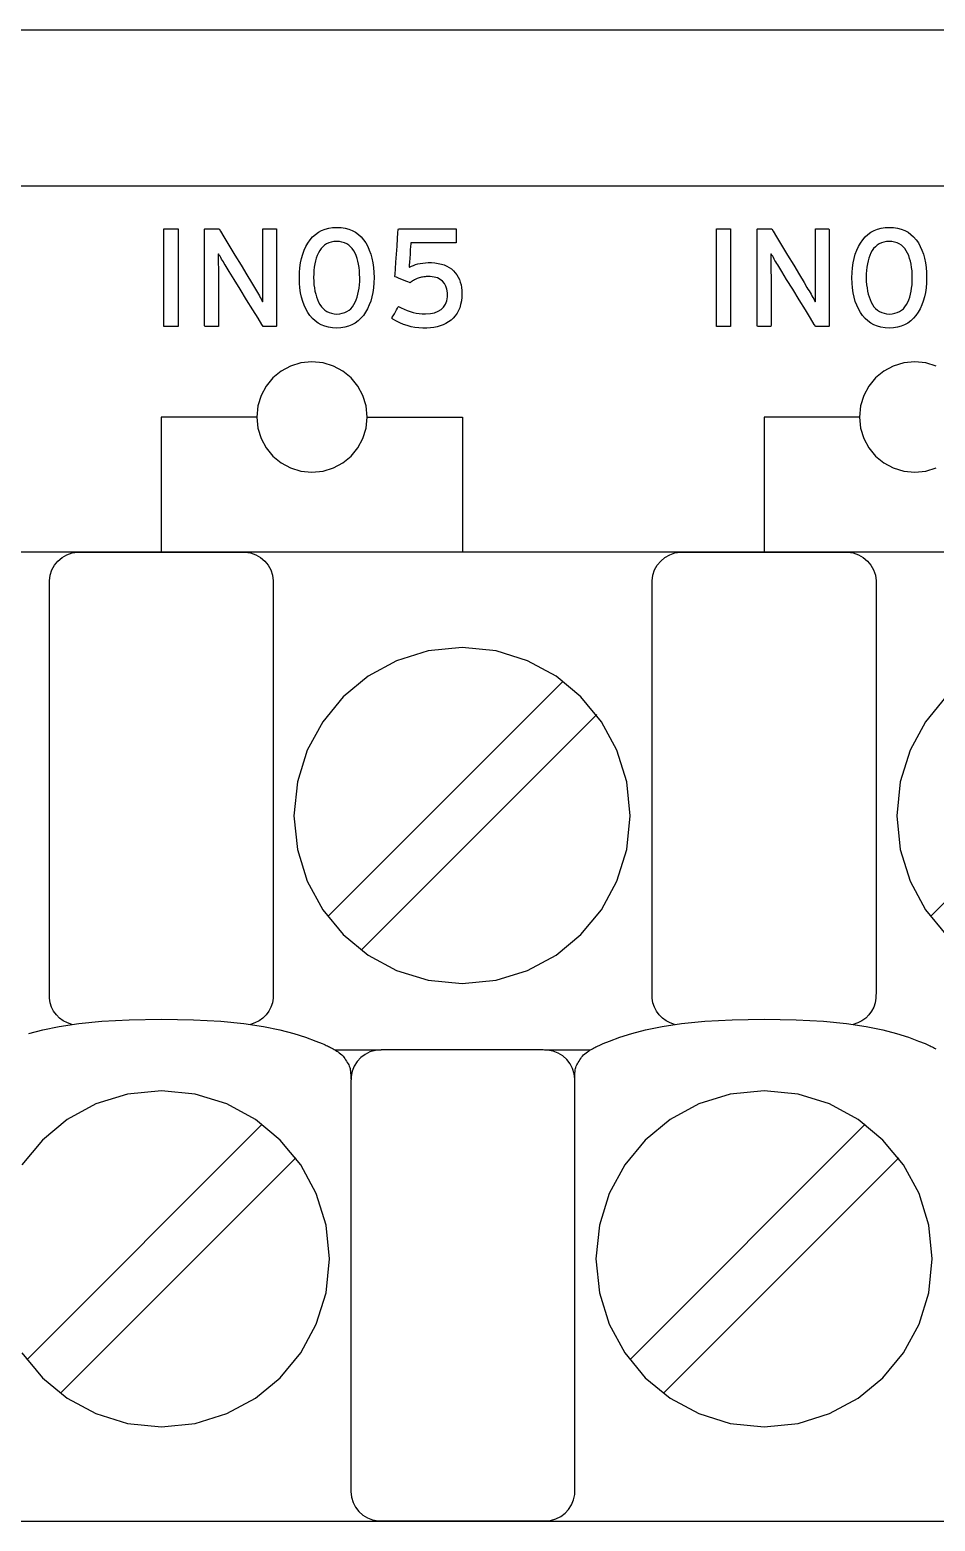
# Model space of a CAD drawing. Extents: x 1 to 47.7, y 0.2 to 33.3.
# Drawn here: x 35.54 to 36.441, y 13.631 to 15.115 of the extents above; entities that cross this region are included whole.
import ezdxf

# ---------------------------------------------------------------- set-up
doc = ezdxf.new("R2010")
doc.units = 0
doc.header["$MEASUREMENT"] = 0
doc.layers.add('4_0_____DWG', color=7, linetype='CONTINUOUS')

msp = doc.modelspace()

# ---------------------------------------------------------------- linework, layer by layer
at = {"layer": '4_0_____DWG'}
for points in [[(35.421, 15.1152), (35.819, 15.1152), (36.0172, 15.1152), (36.2148, 15.1152), (36.4115, 15.1152), (36.6074, 15.1152), (36.8022, 15.1152), (36.996, 15.1152), (37.1887, 15.1152), (37.38, 15.1152), (37.57, 15.1152), (37.7585, 15.1152), (37.9455, 15.1152), (38.1308, 15.1152), (38.3143, 15.1152), (38.496, 15.1152), (38.6757, 15.1152)], [(35.4883, 14.9598), (35.5892, 14.9598), (35.6881, 14.9598), (35.785, 14.9598), (35.8798, 14.9598), (35.9724, 14.9598), (36.0627, 14.9598), (36.1508, 14.9598), (36.2365, 14.9598), (36.3198, 14.9598), (36.4007, 14.9598), (36.4789, 14.9598)], [(35.6735, 14.8199), (35.6735, 14.9171), (35.6876, 14.9171), (35.6876, 14.8199), (35.6735, 14.8199)], [(36.2235, 14.8199), (36.2235, 14.9171), (36.2376, 14.9171), (36.2376, 14.8199), (36.2235, 14.8199)], [(36.4423, 14.7806), (36.432, 14.7838), (36.4209, 14.7849), (36.4099, 14.7838), (36.3995, 14.7806), (36.3902, 14.7755), (36.382, 14.7688), (36.3753, 14.7607), (36.3702, 14.7513), (36.367, 14.741), (36.3659, 14.7299), (36.367, 14.7188), (36.3702, 14.7085), (36.3753, 14.6991), (36.382, 14.691), (36.3902, 14.6843), (36.3995, 14.6792), (36.4099, 14.676), (36.4209, 14.6749), (36.432, 14.676), (36.4423, 14.6792)], [(35.7659, 14.7299), (35.6709, 14.7299), (35.6709, 14.5953)], [(35.8759, 14.7299), (35.9709, 14.7299), (35.9709, 14.5953)], [(36.3659, 14.7299), (36.2709, 14.7299), (36.2709, 14.5953)], [(36.4927, 14.5953), (36.4003, 14.5953), (36.3012, 14.5953), (36.1958, 14.5953), (36.0847, 14.5953), (35.9683, 14.5953), (35.8469, 14.5953), (35.7211, 14.5953), (35.5913, 14.5953), (35.4579, 14.5953)], [(35.5819, 14.1254), (35.5775, 14.1269), (35.5734, 14.1291), (35.5697, 14.1317), (35.5665, 14.1349), (35.5638, 14.1386), (35.5618, 14.1426), (35.5603, 14.147), (35.5596, 14.1516), (35.5595, 14.1591), (35.5595, 14.1913), (35.5595, 14.2454), (35.5595, 14.3131), (35.5595, 14.3861), (35.5595, 14.4561), (35.5595, 14.5149), (35.5595, 14.5543), (35.5595, 14.567), (35.5602, 14.5726), (35.562, 14.5778), (35.5646, 14.5825), (35.568, 14.5866), (35.5722, 14.5901), (35.5769, 14.5927), (35.5822, 14.5946), (35.5879, 14.5954), (35.5928, 14.5954), (35.607, 14.5954), (35.6293, 14.5954), (35.6565, 14.5954), (35.6854, 14.5954), (35.7126, 14.5954), (35.7349, 14.5954), (35.7491, 14.5954), (35.7541, 14.5954), (35.7597, 14.5946), (35.765, 14.5927), (35.7697, 14.5901), (35.7739, 14.5866), (35.7773, 14.5825), (35.7799, 14.5778), (35.7817, 14.5726), (35.7824, 14.567), (35.7824, 14.5543), (35.7824, 14.5149), (35.7824, 14.4561), (35.7824, 14.3861), (35.7824, 14.3131), (35.7824, 14.2454), (35.7824, 14.1913), (35.7824, 14.1591), (35.7823, 14.1516), (35.7816, 14.1469), (35.7801, 14.1426), (35.778, 14.1385), (35.7753, 14.1349), (35.7721, 14.1317), (35.7683, 14.129), (35.7642, 14.1269), (35.7597, 14.1254)], [(36.1819, 14.1254), (36.1775, 14.1269), (36.1734, 14.1291), (36.1697, 14.1317), (36.1665, 14.1349), (36.1638, 14.1386), (36.1618, 14.1426), (36.1603, 14.147), (36.1596, 14.1516), (36.1595, 14.1591), (36.1595, 14.1913), (36.1595, 14.2454), (36.1595, 14.3131), (36.1595, 14.3861), (36.1595, 14.4561), (36.1595, 14.5149), (36.1595, 14.5543), (36.1595, 14.567), (36.1602, 14.5726), (36.162, 14.5778), (36.1646, 14.5825), (36.168, 14.5866), (36.1722, 14.5901), (36.177, 14.5927), (36.1822, 14.5946), (36.1879, 14.5954), (36.1928, 14.5954), (36.207, 14.5954), (36.2293, 14.5954), (36.2565, 14.5954), (36.2854, 14.5954), (36.3126, 14.5954), (36.3349, 14.5954), (36.3491, 14.5954), (36.3541, 14.5954), (36.3597, 14.5946), (36.365, 14.5927), (36.3697, 14.5901), (36.3739, 14.5866), (36.3773, 14.5825), (36.3799, 14.5778), (36.3817, 14.5726), (36.3824, 14.567), (36.3824, 14.5543), (36.3824, 14.5149), (36.3824, 14.4561), (36.3824, 14.3861), (36.3824, 14.3131), (36.3824, 14.2454), (36.3824, 14.1913), (36.3824, 14.1591), (36.3823, 14.1516), (36.3816, 14.1469), (36.3801, 14.1426), (36.378, 14.1385), (36.3753, 14.1349), (36.3721, 14.1317), (36.3683, 14.129), (36.3642, 14.1269), (36.3597, 14.1254)], [(35.8366, 14.2328), (36.0709, 14.4671)], [(36.4366, 14.2328), (36.6709, 14.4671)], [(36.452, 14.4514), (36.4316, 14.4266), (36.4162, 14.3982), (36.4064, 14.3668), (36.403, 14.3331), (36.4064, 14.2994), (36.4162, 14.268), (36.4316, 14.2396), (36.452, 14.2149)], [(35.87, 14.1994), (36.1043, 14.4337)], [(35.5392, 14.1164), (35.553, 14.1201), (35.5694, 14.1234), (35.5889, 14.1263), (35.6119, 14.1286), (35.6391, 14.13), (35.671, 14.1306), (35.7029, 14.13), (35.7301, 14.1286), (35.7531, 14.1263), (35.7726, 14.1234), (35.789, 14.1201), (35.8028, 14.1164), (35.8146, 14.1126), (35.8248, 14.1088), (35.8312, 14.1063), (35.8327, 14.1057), (35.834, 14.1051), (35.8352, 14.1046), (35.8363, 14.1041), (35.8374, 14.1036), (35.8384, 14.103), (35.8395, 14.1025), (35.8407, 14.1019), (35.8419, 14.1012), (35.8431, 14.1005), (35.8444, 14.0997), (35.8456, 14.0989), (35.8469, 14.0981), (35.8481, 14.0971), (35.8494, 14.0961), (35.8507, 14.0951), (35.8519, 14.0939), (35.8527, 14.0927), (35.8536, 14.0914), (35.8544, 14.0901), (35.8552, 14.0889), (35.856, 14.0876), (35.8568, 14.0863), (35.8575, 14.0851), (35.8581, 14.0838), (35.8585, 14.0827), (35.8588, 14.0815), (35.8591, 14.0801), (35.8593, 14.0786), (35.8594, 14.077), (35.8595, 14.0754), (35.8596, 14.0738), (35.8597, 14.0723), (35.8597, 14.0708)], [(36.0825, 14.0708), (36.0825, 14.0723), (36.0826, 14.0738), (36.0826, 14.0754), (36.0827, 14.077), (36.0828, 14.0786), (36.083, 14.0801), (36.0832, 14.0815), (36.0835, 14.0827), (36.0839, 14.0838), (36.0845, 14.0851), (36.0852, 14.0863), (36.086, 14.0876), (36.0868, 14.0889), (36.0876, 14.0901), (36.0884, 14.0914), (36.0893, 14.0927), (36.0901, 14.0939), (36.0913, 14.0951), (36.0926, 14.0961), (36.0939, 14.0971), (36.0951, 14.0981), (36.0964, 14.0989), (36.0976, 14.0997), (36.0988, 14.1005), (36.1001, 14.1012), (36.1013, 14.1019), (36.1025, 14.1025), (36.1036, 14.103), (36.1046, 14.1036), (36.1057, 14.1041), (36.1068, 14.1046), (36.108, 14.1051), (36.1093, 14.1057), (36.1108, 14.1063), (36.1172, 14.1088), (36.1274, 14.1126), (36.1392, 14.1164), (36.153, 14.1201), (36.1694, 14.1234), (36.1889, 14.1263), (36.2119, 14.1286), (36.2391, 14.13), (36.271, 14.1306), (36.3029, 14.13), (36.3301, 14.1286), (36.3531, 14.1263), (36.3726, 14.1234), (36.389, 14.1201), (36.4028, 14.1164), (36.4146, 14.1126), (36.4248, 14.1088), (36.4312, 14.1063), (36.4327, 14.1057), (36.434, 14.1051), (36.4352, 14.1046), (36.4363, 14.1041), (36.4374, 14.1036), (36.4384, 14.103), (36.4395, 14.1025), (36.4407, 14.1019), (36.4419, 14.1012)], [(35.8441, 14.1), (35.8897, 14.1)], [(36.0525, 14.1), (36.0981, 14.1)], [(35.5322, 13.7986), (35.5527, 13.7739), (35.5774, 13.7535), (35.6059, 13.7381), (35.6373, 13.7284), (35.6711, 13.725), (35.7048, 13.7284), (35.7362, 13.7381), (35.7646, 13.7535), (35.7893, 13.7739), (35.8098, 13.7986), (35.8252, 13.827), (35.8349, 13.8584), (35.8383, 13.8921), (35.8349, 13.9258), (35.8252, 13.9572), (35.8098, 13.9856), (35.7893, 14.0104), (35.7646, 14.0309), (35.7362, 14.0463), (35.7048, 14.0561), (35.6711, 14.0595), (35.6373, 14.0561), (35.6059, 14.0463), (35.5774, 14.0309), (35.5527, 14.0104), (35.5322, 13.9856)], [(35.5372, 13.7918), (35.7715, 14.0261)], [(36.1372, 13.7918), (36.3715, 14.0261)], [(35.5706, 13.7584), (35.8049, 13.9927)], [(36.1707, 13.7584), (36.4049, 13.9927)], [(35.5003, 13.6311), (35.6395, 13.6311), (35.776, 13.6311), (35.9094, 13.6311), (36.0393, 13.6311), (36.1651, 13.6311), (36.2865, 13.6311), (36.4029, 13.6311), (36.5141, 13.6311)]]:
    msp.add_lwpolyline(points, dxfattribs=at)
for points in [[(35.7723, 14.8199), (35.7709, 14.8221), (35.7672, 14.8281), (35.762, 14.8366), (35.7558, 14.8466), (35.7494, 14.8571), (35.7434, 14.8668), (35.7385, 14.8747), (35.7354, 14.8797), (35.7345, 14.8813), (35.7336, 14.8828), (35.7327, 14.8843), (35.7318, 14.8857), (35.731, 14.8871), (35.7302, 14.8885), (35.7294, 14.8898), (35.7287, 14.8911), (35.728, 14.8923), (35.7277, 14.8915), (35.7277, 14.8892), (35.7277, 14.8867), (35.7277, 14.8843), (35.7277, 14.8817), (35.7278, 14.8791), (35.7278, 14.8763), (35.7278, 14.8736), (35.7278, 14.8707), (35.7278, 14.8689), (35.7278, 14.8644), (35.7278, 14.8576), (35.7278, 14.8494), (35.7278, 14.8408), (35.7278, 14.8326), (35.7278, 14.8258), (35.7278, 14.8213), (35.7278, 14.8199), (35.7272, 14.8199), (35.7258, 14.8199), (35.7238, 14.8199), (35.7215, 14.8199), (35.7192, 14.8199), (35.717, 14.8199), (35.7153, 14.8199), (35.7143, 14.8199), (35.7141, 14.8206), (35.7141, 14.8269), (35.7141, 14.8383), (35.7141, 14.8532), (35.7141, 14.8697), (35.7141, 14.8861), (35.7141, 14.9005), (35.7141, 14.9114), (35.7141, 14.9168), (35.7144, 14.9171), (35.7156, 14.9171), (35.7175, 14.9171), (35.7198, 14.9171), (35.7222, 14.9171), (35.7246, 14.9171), (35.7266, 14.9171), (35.728, 14.9171), (35.7285, 14.9171), (35.7298, 14.9149), (35.7333, 14.9091), (35.7383, 14.9008), (35.7442, 14.8911), (35.7503, 14.8809), (35.7561, 14.8714), (35.7607, 14.8638), (35.7636, 14.8589), (35.7646, 14.8572), (35.7657, 14.8554), (35.7667, 14.8537), (35.7676, 14.852), (35.7686, 14.8504), (35.7694, 14.8488), (35.7703, 14.8474), (35.7711, 14.8459), (35.7718, 14.8446), (35.7721, 14.8453), (35.7721, 14.8477), (35.7721, 14.8502), (35.772, 14.8528), (35.772, 14.8554), (35.772, 14.8581), (35.772, 14.8608), (35.772, 14.8636), (35.772, 14.8665), (35.772, 14.8683), (35.772, 14.8728), (35.772, 14.8796), (35.772, 14.8877), (35.772, 14.8963), (35.772, 14.9044), (35.772, 14.9112), (35.772, 14.9157), (35.772, 14.9171), (35.7726, 14.9171), (35.7741, 14.9171), (35.776, 14.9171), (35.7783, 14.9171), (35.7807, 14.9171), (35.7828, 14.9171), (35.7845, 14.9171), (35.7855, 14.9171), (35.7857, 14.9164), (35.7857, 14.9101), (35.7857, 14.8987), (35.7857, 14.8838), (35.7857, 14.8673), (35.7857, 14.8509), (35.7857, 14.8365), (35.7857, 14.8256), (35.7857, 14.8202), (35.7854, 14.8199), (35.7843, 14.8199), (35.7826, 14.8199), (35.7804, 14.8199), (35.7781, 14.8199), (35.7759, 14.8199), (35.7741, 14.8199), (35.7727, 14.8199)], [(35.8827, 14.8687), (35.8825, 14.8635), (35.8821, 14.8586), (35.8815, 14.8539), (35.8806, 14.8495), (35.8794, 14.8453), (35.878, 14.8414), (35.8763, 14.8376), (35.8743, 14.8342), (35.8721, 14.8309), (35.8696, 14.8281), (35.8669, 14.8255), (35.864, 14.8234), (35.8607, 14.8217), (35.8573, 14.8203), (35.8536, 14.8193), (35.8496, 14.8186), (35.8454, 14.8183), (35.8412, 14.8186), (35.8373, 14.8192), (35.8337, 14.8202), (35.8302, 14.8216), (35.827, 14.8234), (35.8241, 14.8255), (35.8214, 14.828), (35.8189, 14.8308), (35.8167, 14.834), (35.8148, 14.8374), (35.8131, 14.8411), (35.8117, 14.845), (35.8105, 14.8492), (35.8096, 14.8536), (35.8089, 14.8583), (35.8085, 14.8632), (35.8084, 14.8684), (35.8085, 14.8736), (35.8089, 14.8785), (35.8096, 14.8832), (35.8105, 14.8876), (35.8117, 14.8918), (35.8132, 14.8958), (35.8149, 14.8995), (35.8169, 14.903), (35.8191, 14.9062), (35.8216, 14.9091), (35.8243, 14.9116), (35.8273, 14.9137), (35.8305, 14.9155), (35.8339, 14.9168), (35.8376, 14.9178), (35.8415, 14.9184), (35.8457, 14.9186), (35.8499, 14.9184), (35.8538, 14.9178), (35.8575, 14.9168), (35.861, 14.9154), (35.8642, 14.9137), (35.8671, 14.9116), (35.8698, 14.9091), (35.8723, 14.9063), (35.8744, 14.9031), (35.8764, 14.8997), (35.878, 14.896), (35.8795, 14.8921), (35.8806, 14.8879), (35.8815, 14.8834), (35.8821, 14.8788), (35.8825, 14.8738)], [(35.9702, 14.8529), (35.9701, 14.849), (35.9696, 14.8454), (35.9689, 14.8419), (35.968, 14.8387), (35.9668, 14.8358), (35.9653, 14.8331), (35.9636, 14.8306), (35.9616, 14.8284), (35.9594, 14.8264), (35.9569, 14.8246), (35.9543, 14.8231), (35.9516, 14.8217), (35.9486, 14.8206), (35.9455, 14.8197), (35.9422, 14.8191), (35.9388, 14.8186), (35.9352, 14.8184), (35.9313, 14.8184), (35.9273, 14.8186), (35.9234, 14.8191), (35.9196, 14.8198), (35.9158, 14.8208), (35.9121, 14.822), (35.9085, 14.8235), (35.9049, 14.8253), (35.9014, 14.8272), (35.9004, 14.8281), (35.9009, 14.8291), (35.9018, 14.8306), (35.9029, 14.8325), (35.904, 14.8345), (35.9051, 14.8365), (35.9061, 14.8382), (35.9068, 14.8395), (35.9071, 14.84), (35.9097, 14.8386), (35.9127, 14.8371), (35.9156, 14.8359), (35.9186, 14.8349), (35.9216, 14.834), (35.9246, 14.8333), (35.9277, 14.8328), (35.9307, 14.8325), (35.934, 14.8325), (35.9388, 14.8328), (35.9429, 14.8337), (35.9465, 14.8351), (35.9495, 14.8369), (35.9519, 14.8393), (35.9537, 14.8421), (35.955, 14.8455), (35.9557, 14.8494), (35.9558, 14.8535), (35.9553, 14.8571), (35.9543, 14.8602), (35.9529, 14.8629), (35.951, 14.8652), (35.9486, 14.8669), (35.9457, 14.8683), (35.9424, 14.8692), (35.9386, 14.8696), (35.936, 14.8696), (35.9347, 14.8696), (35.9335, 14.8695), (35.9322, 14.8694), (35.9311, 14.8692), (35.9299, 14.869), (35.9288, 14.8688), (35.9277, 14.8685), (35.9267, 14.8682), (35.9257, 14.8678), (35.9248, 14.8674), (35.9238, 14.8669), (35.9229, 14.8664), (35.922, 14.8659), (35.9211, 14.8654), (35.9202, 14.8648), (35.9194, 14.8642), (35.9185, 14.8635), (35.918, 14.8637), (35.9165, 14.8643), (35.9145, 14.8652), (35.912, 14.8662), (35.9095, 14.8672), (35.9071, 14.8682), (35.9051, 14.869), (35.9038, 14.8695), (35.9035, 14.8697), (35.9037, 14.8721), (35.904, 14.8772), (35.9045, 14.8841), (35.905, 14.892), (35.9056, 14.9), (35.9061, 14.9074), (35.9064, 14.9131), (35.9067, 14.9165), (35.9071, 14.9171), (35.9109, 14.9171), (35.9177, 14.9171), (35.9264, 14.9171), (35.9362, 14.9171), (35.9459, 14.9171), (35.9545, 14.9171), (35.961, 14.9171), (35.9643, 14.9171), (35.9646, 14.9169), (35.9646, 14.9158), (35.9646, 14.914), (35.9646, 14.9119), (35.9646, 14.9095), (35.9646, 14.9072), (35.9646, 14.9053), (35.9646, 14.9039), (35.9646, 14.9033), (35.9633, 14.9033), (35.9592, 14.9033), (35.9531, 14.9033), (35.9458, 14.9033), (35.9381, 14.9033), (35.9308, 14.9033), (35.9247, 14.9033), (35.9206, 14.9033), (35.9193, 14.9032), (35.9192, 14.9022), (35.9191, 14.8997), (35.9188, 14.8962), (35.9185, 14.8921), (35.9182, 14.8879), (35.9179, 14.884), (35.9177, 14.8809), (35.9175, 14.879), (35.9181, 14.8789), (35.9199, 14.8799), (35.9219, 14.8808), (35.9241, 14.8816), (35.9263, 14.8822), (35.9287, 14.8827), (35.9312, 14.8831), (35.9338, 14.8834), (35.9365, 14.8836), (35.9398, 14.8835), (35.9433, 14.8833), (35.9466, 14.8828), (35.9497, 14.8821), (35.9525, 14.8812), (35.9551, 14.8801), (35.9576, 14.8787), (35.9598, 14.8772), (35.9618, 14.8754), (35.9635, 14.8734), (35.9651, 14.8713), (35.9665, 14.8691), (35.9676, 14.8667), (35.9685, 14.8642), (35.9693, 14.8616), (35.9698, 14.8588), (35.9701, 14.8559)], [(36.3223, 14.8199), (36.3209, 14.8221), (36.3173, 14.8281), (36.312, 14.8366), (36.3058, 14.8466), (36.2994, 14.8571), (36.2934, 14.8668), (36.2885, 14.8747), (36.2855, 14.8797), (36.2845, 14.8813), (36.2836, 14.8828), (36.2827, 14.8843), (36.2818, 14.8857), (36.281, 14.8871), (36.2802, 14.8885), (36.2795, 14.8898), (36.2787, 14.8911), (36.278, 14.8923), (36.2777, 14.8915), (36.2777, 14.8892), (36.2777, 14.8867), (36.2777, 14.8843), (36.2778, 14.8817), (36.2778, 14.8791), (36.2778, 14.8763), (36.2778, 14.8736), (36.2779, 14.8707), (36.2779, 14.8689), (36.2779, 14.8644), (36.2779, 14.8576), (36.2779, 14.8494), (36.2779, 14.8408), (36.2779, 14.8326), (36.2779, 14.8258), (36.2779, 14.8213), (36.2778, 14.8199), (36.2772, 14.8199), (36.2758, 14.8199), (36.2738, 14.8199), (36.2715, 14.8199), (36.2692, 14.8199), (36.267, 14.8199), (36.2653, 14.8199), (36.2643, 14.8199), (36.2642, 14.8206), (36.2642, 14.8269), (36.2642, 14.8383), (36.2642, 14.8532), (36.2642, 14.8697), (36.2642, 14.8861), (36.2642, 14.9005), (36.2642, 14.9114), (36.2642, 14.9168), (36.2644, 14.9171), (36.2656, 14.9171), (36.2675, 14.9171), (36.2698, 14.9171), (36.2722, 14.9171), (36.2746, 14.9171), (36.2766, 14.9171), (36.278, 14.9171), (36.2786, 14.9171), (36.2799, 14.9149), (36.2833, 14.9091), (36.2884, 14.9008), (36.2942, 14.8911), (36.3004, 14.8809), (36.3061, 14.8714), (36.3107, 14.8638), (36.3136, 14.8589), (36.3146, 14.8572), (36.3157, 14.8554), (36.3167, 14.8537), (36.3177, 14.852), (36.3186, 14.8504), (36.3195, 14.8488), (36.3203, 14.8474), (36.3211, 14.8459), (36.3218, 14.8446), (36.3221, 14.8453), (36.3221, 14.8477), (36.3221, 14.8502), (36.3221, 14.8528), (36.322, 14.8554), (36.322, 14.8581), (36.322, 14.8608), (36.322, 14.8636), (36.322, 14.8665), (36.322, 14.8683), (36.322, 14.8728), (36.322, 14.8796), (36.322, 14.8877), (36.322, 14.8963), (36.322, 14.9044), (36.322, 14.9112), (36.322, 14.9157), (36.322, 14.9171), (36.3227, 14.9171), (36.3241, 14.9171), (36.3261, 14.9171), (36.3284, 14.9171), (36.3307, 14.9171), (36.3328, 14.9171), (36.3345, 14.9171), (36.3355, 14.9171), (36.3357, 14.9164), (36.3357, 14.9101), (36.3357, 14.8987), (36.3357, 14.8838), (36.3357, 14.8673), (36.3357, 14.8509), (36.3357, 14.8365), (36.3357, 14.8256), (36.3357, 14.8202), (36.3355, 14.8199), (36.3344, 14.8199), (36.3326, 14.8199), (36.3305, 14.8199), (36.3282, 14.8199), (36.326, 14.8199), (36.3241, 14.8199), (36.3228, 14.8199)], [(36.4327, 14.8687), (36.4326, 14.8635), (36.4322, 14.8586), (36.4315, 14.8539), (36.4306, 14.8495), (36.4294, 14.8453), (36.428, 14.8414), (36.4263, 14.8376), (36.4244, 14.8342), (36.4221, 14.8309), (36.4197, 14.8281), (36.4169, 14.8255), (36.414, 14.8234), (36.4108, 14.8217), (36.4073, 14.8203), (36.4036, 14.8193), (36.3996, 14.8186), (36.3954, 14.8183), (36.3913, 14.8186), (36.3873, 14.8192), (36.3837, 14.8202), (36.3802, 14.8216), (36.3771, 14.8234), (36.3741, 14.8255), (36.3714, 14.828), (36.369, 14.8308), (36.3668, 14.834), (36.3648, 14.8374), (36.3631, 14.8411), (36.3617, 14.845), (36.3605, 14.8492), (36.3596, 14.8536), (36.3589, 14.8583), (36.3586, 14.8632), (36.3584, 14.8684), (36.3586, 14.8736), (36.359, 14.8785), (36.3596, 14.8832), (36.3605, 14.8876), (36.3617, 14.8918), (36.3632, 14.8958), (36.3649, 14.8995), (36.3669, 14.903), (36.3691, 14.9062), (36.3716, 14.9091), (36.3743, 14.9116), (36.3773, 14.9137), (36.3805, 14.9155), (36.3839, 14.9168), (36.3876, 14.9178), (36.3915, 14.9184), (36.3957, 14.9186), (36.3999, 14.9184), (36.4038, 14.9178), (36.4075, 14.9168), (36.411, 14.9154), (36.4142, 14.9137), (36.4171, 14.9116), (36.4198, 14.9091), (36.4223, 14.9063), (36.4245, 14.9031), (36.4264, 14.8997), (36.4281, 14.896), (36.4295, 14.8921), (36.4306, 14.8879), (36.4315, 14.8834), (36.4322, 14.8788), (36.4326, 14.8738)], [(35.8684, 14.8684), (35.8683, 14.872), (35.8681, 14.8755), (35.8678, 14.8788), (35.8673, 14.882), (35.8666, 14.885), (35.8658, 14.8878), (35.8649, 14.8905), (35.8638, 14.8931), (35.8625, 14.8954), (35.861, 14.8975), (35.8594, 14.8994), (35.8575, 14.9009), (35.8555, 14.9022), (35.8533, 14.9032), (35.8508, 14.9039), (35.8482, 14.9044), (35.8454, 14.9045), (35.8426, 14.9044), (35.8401, 14.9039), (35.8377, 14.9032), (35.8355, 14.9022), (35.8335, 14.901), (35.8316, 14.8994), (35.83, 14.8976), (35.8286, 14.8956), (35.8273, 14.8932), (35.8262, 14.8907), (35.8252, 14.8881), (35.8244, 14.8852), (35.8237, 14.8823), (35.8232, 14.8791), (35.8229, 14.8758), (35.8227, 14.8723), (35.8226, 14.8687), (35.8227, 14.8651), (35.8229, 14.8616), (35.8233, 14.8583), (35.8239, 14.8552), (35.8246, 14.8522), (35.8254, 14.8494), (35.8264, 14.8467), (35.8275, 14.8442), (35.8288, 14.8418), (35.8303, 14.8397), (35.8319, 14.8378), (35.8337, 14.8362), (35.8358, 14.8349), (35.838, 14.8338), (35.8403, 14.8331), (35.8429, 14.8326), (35.8457, 14.8324), (35.8485, 14.8326), (35.8511, 14.8331), (35.8535, 14.8338), (35.8557, 14.8348), (35.8578, 14.8361), (35.8596, 14.8377), (35.8612, 14.8396), (35.8627, 14.8417), (35.8639, 14.8441), (35.8649, 14.8466), (35.8659, 14.8492), (35.8666, 14.852), (35.8673, 14.855), (35.8678, 14.8581), (35.8681, 14.8614), (35.8684, 14.8648)], [(36.4184, 14.8684), (36.4184, 14.872), (36.4182, 14.8755), (36.4178, 14.8788), (36.4173, 14.882), (36.4166, 14.885), (36.4158, 14.8878), (36.4149, 14.8905), (36.4138, 14.8931), (36.4125, 14.8954), (36.4111, 14.8975), (36.4094, 14.8994), (36.4076, 14.9009), (36.4055, 14.9022), (36.4033, 14.9032), (36.4009, 14.9039), (36.3982, 14.9044), (36.3954, 14.9045), (36.3927, 14.9044), (36.3901, 14.9039), (36.3877, 14.9032), (36.3855, 14.9022), (36.3835, 14.901), (36.3817, 14.8994), (36.38, 14.8976), (36.3786, 14.8956), (36.3773, 14.8932), (36.3762, 14.8907), (36.3752, 14.8881), (36.3744, 14.8852), (36.3738, 14.8823), (36.3733, 14.8791), (36.3729, 14.8758), (36.3727, 14.8723), (36.3727, 14.8687), (36.3727, 14.8651), (36.373, 14.8616), (36.3734, 14.8583), (36.3739, 14.8552), (36.3746, 14.8522), (36.3754, 14.8494), (36.3764, 14.8467), (36.3776, 14.8442), (36.3788, 14.8418), (36.3803, 14.8397), (36.3819, 14.8378), (36.3838, 14.8362), (36.3858, 14.8349), (36.388, 14.8338), (36.3904, 14.8331), (36.3929, 14.8326), (36.3957, 14.8324), (36.3985, 14.8326), (36.4011, 14.8331), (36.4035, 14.8338), (36.4058, 14.8348), (36.4078, 14.8361), (36.4096, 14.8377), (36.4112, 14.8396), (36.4127, 14.8417), (36.4139, 14.8441), (36.415, 14.8466), (36.4159, 14.8492), (36.4167, 14.852), (36.4173, 14.855), (36.4178, 14.8581), (36.4182, 14.8614), (36.4184, 14.8648)], [(35.8209, 14.6749), (35.832, 14.676), (35.8423, 14.6792), (35.8517, 14.6843), (35.8598, 14.691), (35.8665, 14.6991), (35.8716, 14.7085), (35.8748, 14.7188), (35.8759, 14.7299), (35.8748, 14.741), (35.8716, 14.7513), (35.8665, 14.7607), (35.8598, 14.7688), (35.8517, 14.7755), (35.8423, 14.7806), (35.832, 14.7838), (35.8209, 14.7849), (35.8098, 14.7838), (35.7995, 14.7806), (35.7902, 14.7755), (35.782, 14.7688), (35.7753, 14.7607), (35.7703, 14.7513), (35.7671, 14.741), (35.7659, 14.7299), (35.7671, 14.7188), (35.7703, 14.7085), (35.7753, 14.6991), (35.782, 14.691), (35.7902, 14.6843), (35.7995, 14.6792), (35.8098, 14.676)], [(35.803, 14.3331), (35.8064, 14.2994), (35.8162, 14.268), (35.8316, 14.2396), (35.852, 14.2149), (35.8768, 14.1945), (35.9052, 14.1791), (35.9367, 14.1694), (35.9704, 14.166), (36.0041, 14.1694), (36.0355, 14.1791), (36.0639, 14.1945), (36.0887, 14.2149), (36.1091, 14.2396), (36.1245, 14.268), (36.1343, 14.2994), (36.1377, 14.3331), (36.1343, 14.3668), (36.1245, 14.3982), (36.1091, 14.4266), (36.0887, 14.4514), (36.0639, 14.4719), (36.0355, 14.4873), (36.0041, 14.4971), (35.9704, 14.5005), (35.9367, 14.4971), (35.9052, 14.4873), (35.8768, 14.4719), (35.852, 14.4514), (35.8316, 14.4266), (35.8162, 14.3982), (35.8064, 14.3668)], [(36.0825, 14.0708), (36.082, 14.0763), (36.0804, 14.0815), (36.078, 14.0863), (36.0747, 14.0905), (36.0707, 14.0941), (36.0661, 14.0969), (36.061, 14.0989), (36.0554, 14.0999), (36.0509, 14.1), (36.0391, 14.1), (36.0186, 14.1), (35.9924, 14.1), (35.9639, 14.1), (35.9362, 14.1), (35.9125, 14.1), (35.8959, 14.1), (35.8897, 14.1), (35.884, 14.0995), (35.8786, 14.098), (35.8738, 14.0956), (35.8695, 14.0924), (35.8658, 14.0885), (35.8629, 14.084), (35.8609, 14.079), (35.8598, 14.0736), (35.8597, 14.0667), (35.8597, 14.037), (35.8597, 13.9852), (35.8597, 13.9194), (35.8597, 13.8476), (35.8597, 13.7778), (35.8597, 13.718), (35.8597, 13.6762), (35.8597, 13.6605), (35.8602, 13.6549), (35.8618, 13.6497), (35.8643, 13.645), (35.8675, 13.6408), (35.8715, 13.6372), (35.8761, 13.6344), (35.8813, 13.6324), (35.8868, 13.6314), (35.8913, 13.6313), (35.9031, 13.6313), (35.9237, 13.6313), (35.9498, 13.6313), (35.9783, 13.6313), (36.006, 13.6313), (36.0297, 13.6313), (36.0463, 13.6313), (36.0525, 13.6313), (36.0582, 13.6318), (36.0636, 13.6333), (36.0685, 13.6357), (36.0728, 13.6389), (36.0764, 13.6428), (36.0793, 13.6473), (36.0813, 13.6523), (36.0824, 13.6577), (36.0825, 13.6646), (36.0825, 13.6943), (36.0825, 13.7461), (36.0825, 13.8119), (36.0825, 13.8837), (36.0825, 13.9535), (36.0825, 14.0133), (36.0825, 14.0551)], [(36.1036, 13.8921), (36.107, 13.8584), (36.1168, 13.827), (36.1322, 13.7986), (36.1527, 13.7739), (36.1775, 13.7535), (36.2059, 13.7381), (36.2373, 13.7284), (36.2711, 13.725), (36.3048, 13.7284), (36.3362, 13.7381), (36.3646, 13.7535), (36.3893, 13.7739), (36.4098, 13.7986), (36.4252, 13.827), (36.4349, 13.8584), (36.4383, 13.8921), (36.4349, 13.9258), (36.4252, 13.9572), (36.4098, 13.9856), (36.3893, 14.0104), (36.3646, 14.0309), (36.3362, 14.0463), (36.3048, 14.0561), (36.2711, 14.0595), (36.2373, 14.0561), (36.2059, 14.0463), (36.1775, 14.0309), (36.1527, 14.0104), (36.1322, 13.9856), (36.1168, 13.9572), (36.107, 13.9258)]]:
    msp.add_lwpolyline(points, close=True, dxfattribs=at)

doc.saveas('drawing.dxf')
